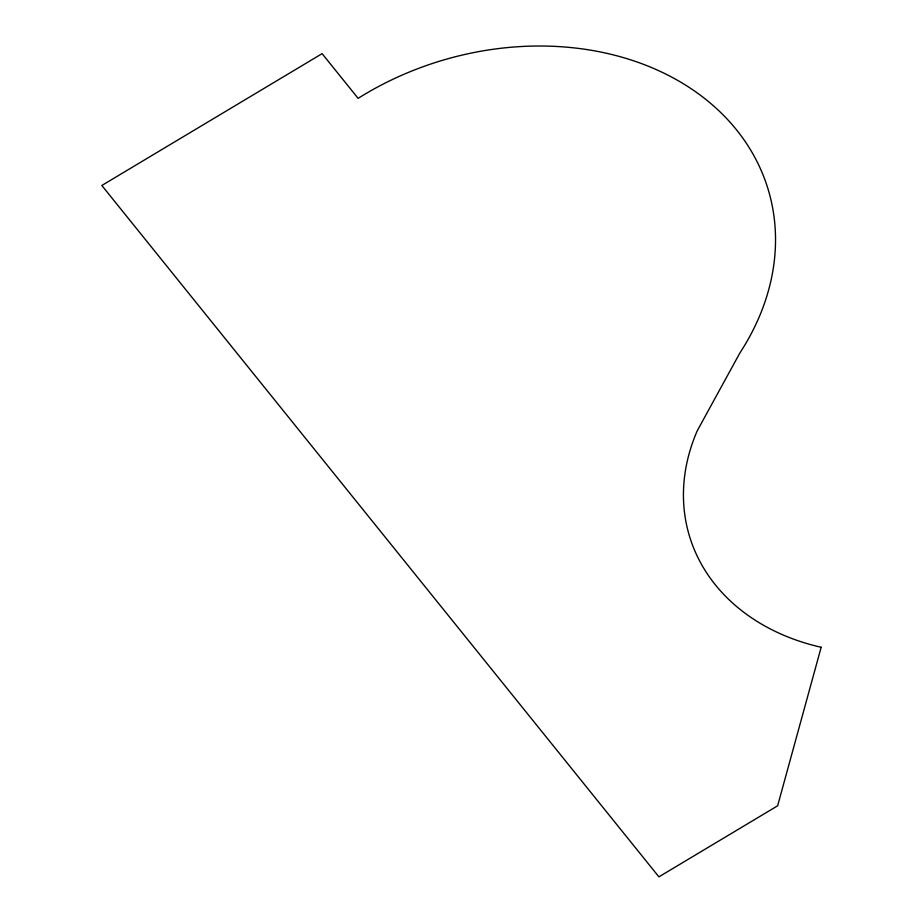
<?xml version="1.0" encoding="UTF-8"?>
<svg xmlns="http://www.w3.org/2000/svg" width="923" height="923" viewBox="0 0 923 923"><rect width="100%" height="100%" fill="white"/><g stroke="black" fill="none" stroke-linecap="round" stroke-linejoin="round"><path stroke-width="1.38" d="M821.17 647.265L777.628 805.802L658.907 876.85L101.83 185.477L322.104 53.649L358.112 98.346A275.446 217.355 -16.6 0 1 691.177 88.735A275.446 217.355 -16.6 0 1 739.831 353.059L697.246 430.787A225.085 177.608 -16.6 0 0 821.17 647.265"/></g></svg>
